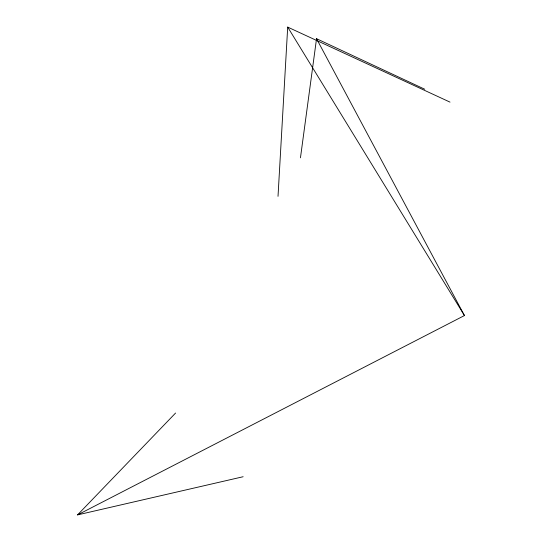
<?xml version="1.0" encoding="UTF-8"?>
<svg xmlns="http://www.w3.org/2000/svg" width="542" height="542" viewBox="0 0 542 542"><rect width="100%" height="100%" fill="white"/><g stroke="black" fill="none" stroke-linecap="round" stroke-linejoin="round"><path stroke-width="0.81" d="M278.019 196.34L287.7 27.1L450.002 102.12M300.458 157.824L316.535 38.699L424.752 89.24M243.141 476.73L77.553 514.9L175.581 413.038M77.553 514.9L464.447 315.552L316.535 38.699M287.7 27.1L464.447 315.552"/></g></svg>
